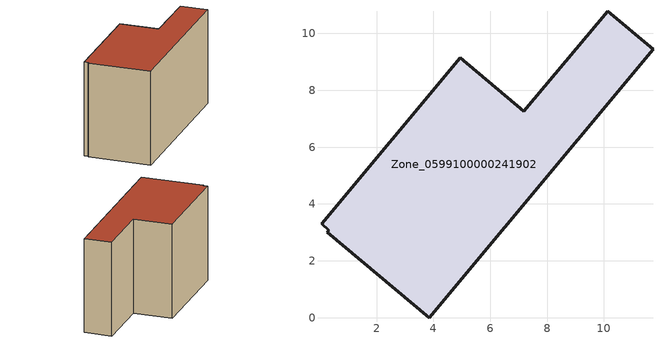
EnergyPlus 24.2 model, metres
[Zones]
Zone_0599100000241902
 floor ground (C_G): 0.06,3.31 4.95,9.14 7.18,7.26 10.13,10.78 11.73,9.44 3.86,0 0.27,3.01 0.32,3.08 z0
 wall outside (C_F): 11.73,9.44 10.13,10.78 7.18,7.26 4.95,9.14 0.06,3.31 0.32,3.08 0.27,3.01 3.86,0 11.73,9.44 z0:7.15
 roof outside (C_R): 4.95,9.14 0.06,3.31 0.32,3.08 0.27,3.01 3.86,0 11.73,9.44 10.13,10.78 7.18,7.26 z7.15
[BUILDING]
Pand.0599100000241902: North Axis=0; Terrain=City; Loads Convergence Tolerance Value=0.04; Temperature Convergence Tolerance Value=0.4; Solar Distribution=FullExterior; Maximum Number of Warmup Days=25; Minimum Number of Warmup Days=1
[Site:Location]
Rotterdam.The.Hague.AP_ZH_NLD Design_Conditions: Latitude=51.96; Longitude=4.45; Time Zone=1; Elevation=-4.5
[SITE:GROUNDTEMPERATURE:BUILDINGSURFACE]
18, 18, 18, 18, 18, 18, 18, 18, 18, 18, 18, 18
[MATERIAL] Thermal Absorptance=0.9; Solar Absorptance=0.7; Visible Absorptance=0.7
Name | Roughness | Thickness | Conductivity | Density | Specific Heat
G.TC.1946 | MediumSmooth | 0.15 | 1 | 540 | 1210
F.TC.1946 | Rough | 0.3 | 0.857143 | 1920 | 840
R.TC.1946 | MediumRough | 0.2 | 0.909091 | 1500 | 1000
[CONSTRUCTION]
C_G: G.TC.1946
C_F: F.TC.1946
C_R: R.TC.1946
[ZONE]
Zone_0599100000241902: Type=1; Multiplier=1; Ceiling Height=Autocalculate; Volume=Autocalculate; Floor Area=autocalculate; Part of Total Floor Area=Yes
[ZONEINFILTRATION:DESIGNFLOWRATE]
Infil_Zone_0599100000241902: Zone or ZoneList or Space or SpaceList=Zone_0599100000241902; Schedule=AlwaysOn; Design Flow Rate Calculation Method=Flow/Area; Flow Rate per Floor Area=0.003; Constant Term Coefficient=1; Temperature Term Coefficient=0; Velocity Term Coefficient=0; Velocity Squared Term Coefficient=0
[HVACTEMPLATE:ZONE:IDEALLOADSAIRSYSTEM]
Zone_0599100000241902: Maximum Heating Supply Air Temperature=50; Minimum Cooling Supply Air Temperature=13; Maximum Heating Supply Air Humidity Ratio=0.0156; Minimum Cooling Supply Air Humidity Ratio=0.0077; Heating Limit=NoLimit; Cooling Limit=NoLimit; Dehumidification Control Type=ConstantSensibleHeatRatio; Cooling Sensible Heat Ratio=0.7; Dehumidification Setpoint=60; Humidification Control Type=None; Humidification Setpoint=30; Outdoor Air Method=None; Outdoor Air Flow Rate per Person=0.00944; Outdoor Air Flow Rate per Zone Floor Area=0; Outdoor Air Flow Rate per Zone=0; Demand Controlled Ventilation Type=None; Outdoor Air Economizer Type=NoEconomizer; Heat Recovery Type=None; Sensible Heat Recovery Effectiveness=0.7; Latent Heat Recovery Effectiveness=0.65
[ZONECONTROL:THERMOSTAT]
ThermostatControl_Zone_0599100000241902: Zone or ZoneList=Zone_0599100000241902; Control Type Schedule=DualSetpointControlType; Control 1=Thermostat_Zone_0599100000241902; Temperature Difference Between Cutout And Setpoint=0
[THERMOSTATSETPOINT:DUALSETPOINT]
Thermostat_Zone_0599100000241902: Heating Setpoint Temperature Schedule=HeatingSetpoint_Zone_0599100000241902; Cooling Setpoint Temperature Schedule=CoolingSetpoint_Zone_0599100000241902
[SCHEDULE:COMPACT]
HeatingSetpoint_Zone_0599100000241902: Through: 12/31, For: AllDays, Until: 24:00, 21
CoolingSetpoint_Zone_0599100000241902: Through: 12/31, For: AllDays, Until: 24:00, 24
DualSetpointControlType: Through: 12/31, For: AllDays, Until: 24:00, 4
AlwaysOn: Through: 12/31, For: AllDays, Until: 24:00, 1
